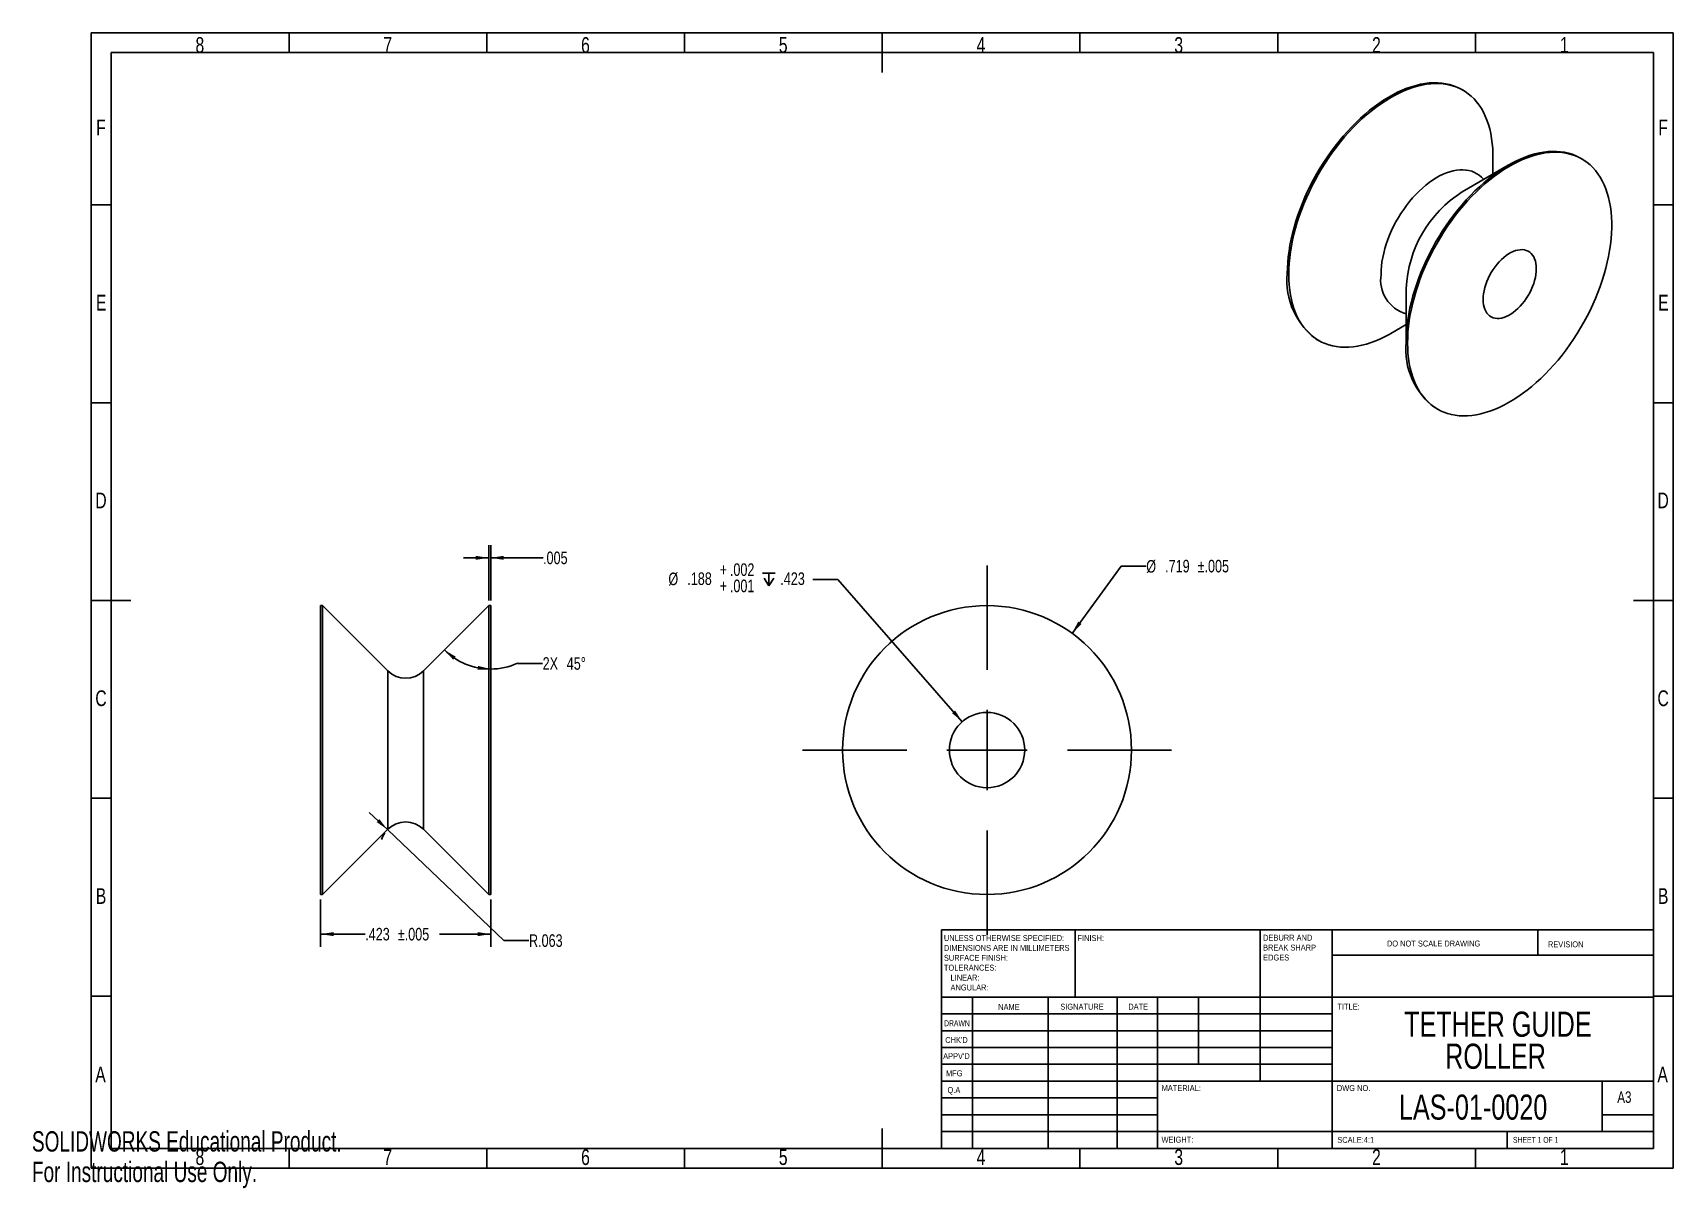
# Model space of a CAD drawing. Extents: x 0 to 16.3, y 0 to 11.5.
import ezdxf

# ---------------------------------------------------------------- set-up
doc = ezdxf.new("R2010")
doc.units = 0
doc.linetypes.add('SLD-SOLID', pattern=[0])
doc.layers.get('0').update_dxf_attribs({"linetype": 'CONTINUOUS'})
doc.styles.add('SLDTEXTSTYLE0', font='TXT', dxfattribs={"width": 0.75})
doc.styles.add('SLDTEXTSTYLE1', font='TXT', dxfattribs={"width": 0.686449})
doc.styles.add('SLDTEXTSTYLE2', font='TXT', dxfattribs={"width": 0.6875})
doc.styles.add('SLDTEXTSTYLE3', font='TXT', dxfattribs={"width": 0.7})
doc.dimstyles.new('SLDDIMSTYLE0', dxfattribs={"dimtxt": 0.125, "dimasz": 0.13, "dimexe": 0, "dimexo": 0.0625, "dimgap": 0.03125, "dimtad": 0, "dimtih": 1, "dimtoh": 1, "dimdec": 3, "dimlfac": 0.25, "dimrnd": 1e-09, "dimzin": 12, "dimtxsty": 'SLDTEXTSTYLE0', "dimsah": 1, "dimcen": 0, "dimazin": 3, "dimtfac": 1, "dimtdec": 3, "dimtofl": 0, "dimtmove": 0, "dimatfit": 3, "dimtolj": 1, "dimtzin": 12})
doc.dimstyles.new('SLDDIMSTYLE1', dxfattribs={"dimtxt": 0.125, "dimasz": 0.13, "dimexe": 0, "dimexo": 0.0625, "dimgap": 0.03125, "dimtad": 0, "dimtih": 1, "dimtoh": 1, "dimdec": 3, "dimlfac": 0.25, "dimrnd": 1e-09, "dimzin": 12, "dimtxsty": 'SLDTEXTSTYLE0', "dimsah": 1, "dimcen": 0.09, "dimazin": 3, "dimtfac": 1, "dimtdec": 3, "dimtmove": 0, "dimatfit": 3, "dimtolj": 1, "dimtzin": 12})
doc.dimstyles.new('SLDDIMSTYLE2', dxfattribs={"dimtxt": 0.125, "dimasz": 0.13, "dimexe": 0, "dimexo": 0.0625, "dimgap": 0.03125, "dimtad": 0, "dimtih": 1, "dimtoh": 1, "dimdec": 4, "dimlfac": 0.25, "dimzin": 12, "dimtxsty": 'SLDTEXTSTYLE0', "dimsah": 1, "dimcen": 0.09, "dimazin": 3, "dimtfac": 1, "dimtofl": 0, "dimtmove": 0, "dimatfit": 3, "dimtolj": 1, "dimtzin": 12})
doc.dimstyles.new('SLDDIMSTYLE3', dxfattribs={"dimtxt": 0.125, "dimasz": 0.13, "dimexe": 0, "dimexo": 0.0625, "dimgap": 0.03125, "dimtad": 0, "dimtih": 1, "dimtoh": 1, "dimdec": 3, "dimlfac": 0.25, "dimrnd": 1e-09, "dimzin": 12, "dimtxsty": 'SLDTEXTSTYLE0', "dimsah": 1, "dimcen": 0.09, "dimazin": 3, "dimtol": 1, "dimtp": 0.005, "dimtm": 0.005, "dimtfac": 1, "dimtdec": 3, "dimtofl": 0, "dimtmove": 0, "dimatfit": 3, "dimtolj": 1})
doc.dimstyles.new('SLDDIMSTYLE4', dxfattribs={"dimtxt": 0.125, "dimasz": 0.13, "dimexe": 0, "dimexo": 0.0625, "dimgap": 0.03125, "dimtad": 0, "dimtih": 1, "dimtoh": 1, "dimdec": 3, "dimlfac": 0.25, "dimrnd": 1e-09, "dimzin": 12, "dimtxsty": 'SLDTEXTSTYLE0', "dimsah": 1, "dimcen": 0, "dimazin": 3, "dimtol": 1, "dimtp": 0.005, "dimtm": 0.005, "dimtfac": 1, "dimtdec": 3, "dimtofl": 0, "dimtmove": 0, "dimatfit": 3, "dimtolj": 1})
doc.dimstyles.new('SLDDIMSTYLE5', dxfattribs={"dimtxt": 0.125, "dimasz": 0.13, "dimexe": 0, "dimexo": 0.0625, "dimgap": 0.03125, "dimtad": 0, "dimtih": 1, "dimtoh": 1, "dimdec": 3, "dimlfac": 0.25, "dimrnd": 1e-09, "dimzin": 12, "dimtxsty": 'SLDTEXTSTYLE0', "dimsah": 1, "dimcen": 0, "dimazin": 3, "dimtol": 1, "dimtp": 0.0019, "dimtm": -0.0012, "dimtfac": 1, "dimtdec": 3, "dimtofl": 0, "dimtmove": 0, "dimatfit": 3, "dimtolj": 1, "dimtzin": 12})

# ---------------------------------------------------------------- blocks, each defined once
blk = doc.blocks.new('SW_NOTE_0')
at = {"color": 0, "linetype": 'CONTINUOUS', "attachment_point": 1, "style": 'SLDTEXTSTYLE0'}
for s, insert, char_height in [('UNLESS OTHERWISE SPECIFIED:', (0, 0.076), 0.05906), ('SURFACE FINISH:', (0, -0.121), 0.05906), ('DIMENSIONS ARE IN MILLIMETERS', (0, -0.022), 0.05906), ('TOLERANCES:', (0, -0.219), 0.05906), ('LINEAR:', (0.066, -0.318), 0.0591), ('ANGULAR:', (0.066, -0.416), 0.0591)]:
    blk.add_mtext(s, dxfattribs=dict(at, insert=insert, char_height=char_height))
blk = doc.blocks.new('SW_NOTE_0_1')
at = {"color": 0, "linetype": 'CONTINUOUS', "attachment_point": 1, "style": 'SLDTEXTSTYLE0'}
for s, insert, char_height in [('DEBURR AND', (0, 0.076), 0.0591), ('BREAK SHARP', (0, -0.022), 0.05906), ('EDGES', (0, -0.121), 0.0591)]:
    blk.add_mtext(s, dxfattribs=dict(at, insert=insert, char_height=char_height))
blk = doc.blocks.new('SW_NOTE_0_2')
at = {"color": 0, "linetype": 'CONTINUOUS', "char_height": 0.25, "attachment_point": 2, "style": 'SLDTEXTSTYLE0'}
for s, insert in [('TETHER GUIDE', (1.086, 0.322)), ('ROLLER', (1.063, 0.003))]:
    blk.add_mtext(s, dxfattribs=dict(at, insert=insert))
blk = doc.blocks.new('_D')
at = {"color": 7, "linetype": 'SLD-SOLID'}
for p, q in [((3.539, 3.566), (3.358, 3.738)), ((3.539, 3.566), (4.698, 2.462)), ((4.698, 2.462), (4.948, 2.462))]:
    blk.add_line(p, q, dxfattribs=at)
blk.add_arc((3.72, 3.393), 0.25, 146.3099, 162.9508, dxfattribs=at)
blk.add_solid([(3.539, 3.566), (3.459, 3.67), (3.432, 3.641)], dxfattribs=at)
at = {"color": 7, "linetype": 'SLD-SOLID', "insert": (4.948, 2.524), "char_height": 0.125, "attachment_point": 1, "style": 'SLDTEXTSTYLE0'}
blk.add_mtext('R.063', dxfattribs=at)
blk = doc.blocks.new('_D_1')
at = {"color": 7, "linetype": 'SLD-SOLID'}
for p, q in [((4.547, 5.846), (4.547, 6.396)), ((4.567, 5.846), (4.567, 6.396)), ((4.547, 6.271), (4.297, 6.271)), ((4.567, 6.271), (5.088, 6.271))]:
    blk.add_line(p, q, dxfattribs=at)
for points in [[(4.547, 6.271), (4.417, 6.291), (4.417, 6.251)], [(4.567, 6.271), (4.697, 6.251), (4.697, 6.291)]]:
    blk.add_solid(points, dxfattribs=at)
at = {"color": 7, "linetype": 'SLD-SOLID', "insert": (5.088, 6.333), "char_height": 0.125, "attachment_point": 1, "style": 'SLDTEXTSTYLE0'}
blk.add_mtext('.005', dxfattribs=at)
blk = doc.blocks.new('_D_2')
at = {"color": 7, "linetype": 'SLD-SOLID'}
blk.add_line((4.834, 5.22), (5.084, 5.22), dxfattribs=at)
for start, end in [(225, 270), (270, 294.1435)]:
    blk.add_arc((4.567, 5.816), 0.652, start, end, dxfattribs=at)
for points in [[(4.106, 5.354), (4.194, 5.257), (4.219, 5.287)], [(4.567, 5.163), (4.44, 5.196), (4.436, 5.156)]]:
    blk.add_solid(points, dxfattribs=at)
at = {"color": 7, "linetype": 'SLD-SOLID', "char_height": 0.125, "attachment_point": 1, "style": 'SLDTEXTSTYLE0'}
for s, insert in [('2X', (5.084, 5.282)), ('45°', (5.324, 5.282))]:
    blk.add_mtext(s, dxfattribs=dict(at, insert=insert))
blk = doc.blocks.new('_D_3')
at = {"color": 7, "linetype": 'SLD-SOLID'}
for p, q in [((2.874, 2.87), (2.874, 2.401)), ((4.567, 2.87), (4.567, 2.401)), ((2.874, 2.526), (3.318, 2.526)), ((4.567, 2.526), (4.056, 2.526))]:
    blk.add_line(p, q, dxfattribs=at)
for points in [[(2.874, 2.526), (3.004, 2.506), (3.004, 2.546)], [(4.567, 2.526), (4.437, 2.546), (4.437, 2.506)]]:
    blk.add_solid(points, dxfattribs=at)
at = {"color": 7, "linetype": 'SLD-SOLID', "char_height": 0.125, "attachment_point": 1, "style": 'SLDTEXTSTYLE0'}
for s, insert in [('.423', (3.318, 2.588)), ('±.005', (3.642, 2.588))]:
    blk.add_mtext(s, dxfattribs=dict(at, insert=insert))
blk = doc.blocks.new('_D_4')
at = {"color": 7, "linetype": 'SLD-SOLID'}
for p, q in [((10.355, 5.519), (10.843, 6.188)), ((10.843, 6.188), (11.093, 6.188))]:
    blk.add_line(p, q, dxfattribs=at)
blk.add_solid([(10.355, 5.519), (10.448, 5.613), (10.415, 5.636)], dxfattribs=at)
at = {"color": 7, "linetype": 'SLD-SOLID', "char_height": 0.125, "attachment_point": 1, "style": 'SLDTEXTSTYLE0'}
for s, insert in [('%%c', (11.093, 6.249)), ('.719', (11.281, 6.251)), ('±.005', (11.604, 6.251))]:
    blk.add_mtext(s, dxfattribs=dict(at, insert=insert))
blk = doc.blocks.new('SW_SYMBOL_HOLE_DEPTH')
at = {"color": 0, "linetype": 'SLD-SOLID'}
for p, q in [((0, 34.4), (31.5, 34.4)), ((3.9, 21.9), (15.7, 3)), ((15.7, 34.4), (15.7, 3)), ((27.6, 21.9), (15.7, 3))]:
    blk.add_line(p, q, dxfattribs=at)
blk = doc.blocks.new('_D_5')
at = {"color": 7, "linetype": 'SLD-SOLID'}
for p, q in [((8.023, 6.054), (7.773, 6.054)), ((9.261, 4.64), (8.023, 6.054))]:
    blk.add_line(p, q, dxfattribs=at)
blk.add_solid([(9.261, 4.64), (9.19, 4.751), (9.16, 4.725)], dxfattribs=at)
at = {"color": 7, "linetype": 'SLD-SOLID', "xscale": 0.0040555664, "yscale": 0.0040555664, "zscale": 0.0040555664}
blk.add_blockref('SW_SYMBOL_HOLE_DEPTH', (7.272, 5.98), dxfattribs=at)
at = {"color": 7, "linetype": 'SLD-SOLID', "char_height": 0.125, "attachment_point": 1, "style": 'SLDTEXTSTYLE0'}
for s, insert in [('.002', (6.948, 6.216)), ('%%c', (6.336, 6.124)), ('.188', (6.524, 6.126)), ('+', (6.847, 6.216)), ('.001', (6.948, 6.054)), ('.423', (7.45, 6.126)), ('+', (6.847, 6.054))]:
    blk.add_mtext(s, dxfattribs=dict(at, insert=insert))
blk = doc.blocks.new('SW_CENTERMARKSYMBOL_0')
at = {"color": 0, "linetype": 'SLD-SOLID'}
for p, q in [((0, 0.8), (0, 1.838)), ((0, 0), (0, 0.4)), ((-0.8, 0), (-1.838, 0)), ((0, 0), (-0.4, 0)), ((0, 0), (0, -0.4)), ((0, 0), (0.4, 0)), ((0.8, 0), (1.838, 0)), ((0, -0.8), (0, -1.838))]:
    blk.add_line(p, q, dxfattribs=at)

msp = doc.modelspace()

# ---------------------------------------------------------------- linework, layer by layer
at = {"color": 7, "linetype": 'SLD-SOLID'}
for p, q in [((0.59055, 0.19685), (0.59055, 11.49606)), ((0.59055, 11.49606), (16.33858, 11.49606)), ((2.55906, 11.29921), (2.55906, 11.49606)), ((4.52756, 11.29921), (4.52756, 11.49606)), ((6.49606, 11.29921), (6.49606, 11.49606)), ((8.46457, 11.49606), (8.46457, 11.10236)), ((8.46457, 11.29921), (8.46457, 11.49606)), ((10.43307, 11.29921), (10.43307, 11.49606)), ((12.40157, 11.29921), (12.40157, 11.49606)), ((14.37008, 11.29921), (14.37008, 11.49606)), ((16.33858, 11.49606), (16.33858, 0.19685)), ((0.7874, 0.3937), (0.7874, 11.29921)), ((0.7874, 11.29921), (16.14173, 11.29921)), ((16.14173, 11.29921), (16.14173, 0.3937)), ((14.24667, 10.92377), (14.23253, 10.93194)), ((14.69651, 10.17777), (14.2372, 9.91253)), ((14.54448, 10.08998), (14.54448, 10.26554)), ((15.4296, 10.24088), (15.41546, 10.24905)), ((0.7874, 9.78346), (0.59055, 9.78346)), ((16.14173, 9.78346), (16.33858, 9.78346)), ((13.68011, 8.95299), (13.68009, 8.94748)), ((13.68009, 8.94748), (13.68009, 8.41708)), ((13.52806, 8.50485), (13.68009, 8.59264)), ((12.79497, 8.44174), (12.80911, 8.43357)), ((0.7874, 7.81496), (0.59055, 7.81496)), ((13.9779, 7.75885), (13.99204, 7.75068)), ((16.14173, 7.81496), (16.33858, 7.81496)), ((0.59055, 5.84646), (0.98425, 5.84646)), ((0.7874, 5.84646), (0.59055, 5.84646)), ((2.89402, 5.79555), (2.87402, 5.79555)), ((2.87402, 4.35787), (2.87402, 5.79555)), ((3.5437, 5.14587), (2.89402, 5.79555)), ((2.89402, 4.35787), (2.89402, 5.79555)), ((4.54693, 5.79555), (3.89725, 5.14587)), ((4.56693, 5.79555), (4.54693, 5.79555)), ((4.54693, 4.35787), (4.54693, 5.79555)), ((4.56693, 4.35787), (4.56693, 5.79555)), ((16.33858, 5.84646), (15.94488, 5.84646)), ((16.14173, 5.84646), (16.33858, 5.84646)), ((2.87402, 2.9202), (2.87402, 4.35787)), ((2.89402, 2.9202), (2.89402, 4.35787)), ((4.54693, 2.9202), (4.54693, 4.35787)), ((4.56693, 2.9202), (4.56693, 4.35787)), ((0.7874, 3.87795), (0.59055, 3.87795)), ((16.14173, 3.87795), (16.33858, 3.87795)), ((2.89402, 2.9202), (3.5437, 3.56988)), ((3.89725, 3.56988), (4.54693, 2.9202)), ((2.87402, 2.9202), (2.89402, 2.9202)), ((4.54693, 2.9202), (4.56693, 2.9202)), ((9.05512, 2.5689), (16.14173, 2.5689)), ((9.05512, 2.5689), (9.05512, 0.3937)), ((10.38583, 1.89961), (10.38583, 2.5689)), ((12.22835, 2.5689), (12.22835, 1.06299)), ((12.94488, 2.5689), (12.94488, 0.3937)), ((14.99213, 2.31791), (14.99213, 2.5689)), ((16.14173, 2.31791), (12.94488, 2.31791)), ((0.7874, 1.90945), (0.59055, 1.90945)), ((16.14173, 1.89961), (9.05512, 1.89961)), ((9.3622, 1.89961), (9.3622, 0.3937)), ((10.11775, 1.89961), (10.11775, 0.3937)), ((10.80311, 1.89961), (10.80311, 0.3937)), ((11.20472, 0.3937), (11.20472, 1.89961)), ((11.61417, 1.23031), (11.61417, 1.89961)), ((16.14173, 1.90945), (16.33858, 1.90945)), ((12.94488, 1.73228), (9.05512, 1.73228)), ((12.94488, 1.56496), (9.05512, 1.56496)), ((12.94488, 1.39764), (9.05512, 1.39764)), ((12.94488, 1.23031), (9.05512, 1.23031)), ((11.20472, 1.06299), (9.05512, 1.06299)), ((11.20472, 1.06299), (16.14173, 1.06299)), ((15.62992, 0.56102), (15.62992, 1.06299)), ((11.20472, 0.89567), (9.05512, 0.89567)), ((11.20472, 0.72835), (9.05512, 0.72835)), ((16.14173, 0.72835), (15.62992, 0.72835)), ((8.46457, 0.19685), (8.46457, 0.59055)), ((9.05512, 0.56102), (16.14173, 0.56102)), ((14.68504, 0.3937), (14.68504, 0.56102)), ((16.14173, 0.3937), (0.7874, 0.3937)), ((2.55906, 0.3937), (2.55906, 0.19685)), ((4.52756, 0.3937), (4.52756, 0.19685)), ((6.49606, 0.3937), (6.49606, 0.19685)), ((8.46457, 0.3937), (8.46457, 0.19685)), ((10.43307, 0.3937), (10.43307, 0.19685)), ((12.40157, 0.3937), (12.40157, 0.19685)), ((14.37008, 0.3937), (14.37008, 0.19685)), ((16.33858, 0.19685), (0.59055, 0.19685))]:
    msp.add_line(p, q, dxfattribs=at)
at = {"color": 8, "linetype": 'SLD-SOLID'}
for p, q in [((3.5437, 4.35787), (3.5437, 5.14587)), ((3.89725, 5.14587), (3.89725, 3.56988)), ((3.5437, 3.56988), (3.5437, 4.35787))]:
    msp.add_line(p, q, dxfattribs=at)
at = {"color": 7, "linetype": 'SLD-SOLID', "flags": 128}
for points in [[(12.49716, 9.09997), (12.49823, 9.15441), (12.50143, 9.20997), (12.50677, 9.26653), (12.51422, 9.32397), (12.52377, 9.38218), (12.53541, 9.44102), (12.5491, 9.50039), (12.56482, 9.56015), (12.58254, 9.62017), (12.60221, 9.68033), (12.62381, 9.74051), (12.64727, 9.80057), (12.67256, 9.8604), (12.69961, 9.91986), (12.72838, 9.97883), (12.7588, 10.03718), (12.7908, 10.0948), (12.82433, 10.15156), (12.85931, 10.20735), (12.89566, 10.26204), (12.93331, 10.31552), (12.97219, 10.36767), (13.0122, 10.4184), (13.05327, 10.46759), (13.0953, 10.51513), (13.13822, 10.56094), (13.18192, 10.6049), (13.22633, 10.64694), (13.27134, 10.68695), (13.31685, 10.72486), (13.36279, 10.76059), (13.40903, 10.79406), (13.4555, 10.8252), (13.5021, 10.85395), (13.54871, 10.88025), (13.59526, 10.90403), (13.64163, 10.92525), (13.68773, 10.94387), (13.73347, 10.95985), (13.77874, 10.97315), (13.82346, 10.98374), (13.86752, 10.99161), (13.91085, 10.99673), (13.95333, 10.9991), (13.9949, 10.99871), (14.03545, 10.99556), (14.0749, 10.98966), (14.11317, 10.98101), (14.15019, 10.96965), (14.18586, 10.95559), (14.22012, 10.93886), (14.23253, 10.93194)], [(12.5113, 9.09181), (12.51237, 9.14624), (12.51558, 9.2018), (12.52091, 9.25836), (12.52836, 9.31581), (12.53791, 9.37401), (12.54955, 9.43286), (12.56324, 9.49222), (12.57896, 9.55198), (12.59668, 9.612), (12.61636, 9.67217), (12.63795, 9.73235), (12.66141, 9.79241), (12.6867, 9.85223), (12.71375, 9.91169), (12.74252, 9.97066), (12.77294, 10.02902), (12.80495, 10.08664), (12.83847, 10.1434), (12.87345, 10.19918), (12.9098, 10.25387), (12.94746, 10.30735), (12.98633, 10.35951), (13.02634, 10.41024), (13.06741, 10.45942), (13.10945, 10.50697), (13.15236, 10.55277), (13.19607, 10.59674), (13.24047, 10.63877), (13.28548, 10.67879), (13.331, 10.7167), (13.37693, 10.75243), (13.42318, 10.7859), (13.46965, 10.81704), (13.51624, 10.84579), (13.56285, 10.87208), (13.6094, 10.89587), (13.65577, 10.91709), (13.70187, 10.93571), (13.74761, 10.95169), (13.79288, 10.96499), (13.8376, 10.97558), (13.88167, 10.98345), (13.92499, 10.98857), (13.96748, 10.99094), (14.00904, 10.99055), (14.04959, 10.9874), (14.08904, 10.98149), (14.12732, 10.97285), (14.16433, 10.96148), (14.2, 10.94742), (14.23426, 10.93069), (14.26704, 10.91133), (14.29826, 10.88937), (14.32786, 10.86487), (14.35578, 10.83787), (14.38196, 10.80844), (14.40634, 10.77663), (14.42887, 10.74251), (14.44951, 10.70615), (14.46821, 10.66764), (14.48494, 10.62704), (14.49965, 10.58445), (14.51231, 10.53995), (14.52291, 10.49364), (14.53142, 10.44562), (14.53781, 10.39599), (14.54208, 10.34484), (14.54422, 10.2923), (14.54448, 10.26554)], [(13.68009, 8.41708), (13.68116, 8.47152), (13.68436, 8.52708), (13.6897, 8.58364), (13.69715, 8.64108), (13.7067, 8.69929), (13.71834, 8.75813), (13.73203, 8.8175), (13.74775, 8.87726), (13.76547, 8.93728), (13.78514, 8.99744), (13.80673, 9.05762), (13.8302, 9.11768), (13.85548, 9.17751), (13.88254, 9.23697), (13.91131, 9.29594), (13.94173, 9.35429), (13.97373, 9.41191), (14.00726, 9.46867), (14.04224, 9.52446), (14.07859, 9.57915), (14.11624, 9.63263), (14.15512, 9.68478), (14.19513, 9.73551), (14.2362, 9.7847), (14.27823, 9.83224), (14.32115, 9.87805), (14.36485, 9.92201), (14.40926, 9.96405), (14.45426, 10.00406), (14.49978, 10.04197), (14.54571, 10.0777), (14.59196, 10.11117), (14.63843, 10.14231), (14.68502, 10.17106), (14.73164, 10.19736), (14.77818, 10.22114), (14.82456, 10.24236), (14.87066, 10.26098), (14.91639, 10.27696), (14.96167, 10.29026), (15.00639, 10.30085), (15.05045, 10.30872), (15.09377, 10.31384), (15.13626, 10.31621), (15.17782, 10.31582), (15.21837, 10.31267), (15.25783, 10.30677), (15.2961, 10.29812), (15.33311, 10.28676), (15.36879, 10.2727), (15.40305, 10.25597), (15.41546, 10.24905)], [(13.69423, 8.40892), (13.6953, 8.46335), (13.6985, 8.51891), (13.70384, 8.57547), (13.71129, 8.63292), (13.72084, 8.69112), (13.73248, 8.74997), (13.74617, 8.80933), (13.76189, 8.86909), (13.77961, 8.92911), (13.79928, 8.98928), (13.82088, 9.04946), (13.84434, 9.10952), (13.86963, 9.16934), (13.89668, 9.2288), (13.92545, 9.28777), (13.95587, 9.34613), (13.98787, 9.40375), (14.0214, 9.46051), (14.05638, 9.51629), (14.09273, 9.57098), (14.13038, 9.62446), (14.16926, 9.67662), (14.20927, 9.72735), (14.25034, 9.77653), (14.29237, 9.82408), (14.33529, 9.86988), (14.379, 9.91385), (14.4234, 9.95588), (14.46841, 9.9959), (14.51392, 10.03381), (14.55986, 10.06954), (14.6061, 10.10301), (14.65257, 10.13415), (14.69917, 10.1629), (14.74578, 10.18919), (14.79233, 10.21298), (14.8387, 10.2342), (14.8848, 10.25282), (14.93054, 10.2688), (14.97581, 10.2821), (15.02053, 10.29269), (15.06459, 10.30056), (15.10792, 10.30568), (15.1504, 10.30805), (15.19197, 10.30766), (15.23252, 10.3045), (15.27197, 10.2986), (15.31024, 10.28996), (15.34726, 10.27859), (15.38293, 10.26453), (15.41719, 10.2478), (15.44997, 10.22844), (15.48119, 10.20648), (15.51079, 10.18198), (15.53871, 10.15498), (15.56489, 10.12555), (15.58927, 10.09374), (15.6118, 10.05962), (15.63244, 10.02326), (15.65114, 9.98475), (15.66786, 9.94415), (15.68258, 9.90156), (15.69524, 9.85706), (15.70584, 9.81075), (15.71434, 9.76273), (15.72074, 9.7131), (15.72501, 9.66195), (15.72715, 9.60941), (15.72715, 9.55558), (15.72501, 9.50056), (15.72074, 9.44449), (15.71434, 9.38747), (15.70584, 9.32963), (15.69524, 9.27109), (15.68258, 9.21197), (15.66786, 9.15239), (15.65114, 9.09249), (15.63244, 9.03238), (15.6118, 8.97219), (15.58927, 8.91206), (15.56489, 8.8521), (15.53871, 8.79244), (15.51079, 8.73321), (15.48119, 8.67453), (15.44997, 8.61653), (15.41719, 8.55932), (15.38293, 8.50303), (15.34726, 8.44778), (15.31024, 8.39368), (15.27197, 8.34085), (15.23252, 8.2894), (15.19197, 8.23943), (15.1504, 8.19105), (15.10792, 8.14436), (15.06459, 8.09946), (15.02053, 8.05645), (14.97581, 8.01542), (14.93054, 7.97644), (14.8848, 7.93961), (14.8387, 7.90501), (14.79233, 7.87269), (14.74578, 7.84274), (14.69917, 7.81521), (14.65257, 7.79016), (14.6061, 7.76765), (14.55986, 7.74773), (14.51392, 7.73042), (14.46841, 7.71578), (14.4234, 7.70383), (14.379, 7.6946), (14.33529, 7.6881), (14.29237, 7.68436), (14.25034, 7.68337), (14.20927, 7.68514), (14.16926, 7.68967), (14.13038, 7.69694), (14.09273, 7.70695), (14.05638, 7.71967), (14.0214, 7.73507), (13.98787, 7.75312), (13.95587, 7.77378), (13.92545, 7.79702), (13.89668, 7.82277), (13.86963, 7.851), (13.84434, 7.88163), (13.82088, 7.9146), (13.79928, 7.94985), (13.77961, 7.98729), (13.76189, 8.02686), (13.74617, 8.06847), (13.73248, 8.11202), (13.72084, 8.15744), (13.71129, 8.20461), (13.70384, 8.25345), (13.6985, 8.30386), (13.6953, 8.35571), (13.69423, 8.40892)], [(14.44566, 8.84271), (14.44672, 8.87077), (14.44992, 8.89984), (14.45521, 8.92968), (14.46257, 8.96006), (14.47192, 8.99072), (14.48319, 9.02143), (14.4963, 9.05192), (14.51113, 9.08197), (14.52758, 9.11132), (14.54549, 9.13974), (14.56474, 9.167), (14.58517, 9.19288), (14.60661, 9.21718), (14.62888, 9.2397), (14.65182, 9.26025), (14.67523, 9.27867), (14.69893, 9.29481), (14.72272, 9.30854), (14.74642, 9.31976), (14.76983, 9.32837), (14.79276, 9.3343), (14.81504, 9.33751), (14.83648, 9.33796), (14.8569, 9.33566), (14.87615, 9.33062), (14.89407, 9.32289), (14.91051, 9.31252), (14.92534, 9.29961), (14.93845, 9.28424), (14.94973, 9.26656), (14.95908, 9.24669), (14.96643, 9.2248), (14.97173, 9.20107), (14.97492, 9.17569), (14.97599, 9.14886), (14.97492, 9.12079), (14.97173, 9.09172), (14.96643, 9.06188), (14.95908, 9.03151), (14.94973, 9.00084), (14.93845, 8.97014), (14.92534, 8.93964), (14.91051, 8.9096), (14.89407, 8.88025), (14.87615, 8.85182), (14.8569, 8.82456), (14.83648, 8.79868), (14.81504, 8.77438), (14.79276, 8.75187), (14.76983, 8.73132), (14.74642, 8.7129), (14.72272, 8.69676), (14.69893, 8.68302), (14.67523, 8.6718), (14.65182, 8.66319), (14.62888, 8.65726), (14.60661, 8.65406), (14.58517, 8.6536), (14.56474, 8.6559), (14.54549, 8.66094), (14.52758, 8.66868), (14.51113, 8.67904), (14.4963, 8.69196), (14.48319, 8.70732), (14.47192, 8.72501), (14.46257, 8.74487), (14.45521, 8.76676), (14.44992, 8.79049), (14.44672, 8.81587), (14.44566, 8.84271)], [(13.52806, 8.50485), (13.51624, 8.4981), (13.46965, 8.47305), (13.42318, 8.45054), (13.37693, 8.43062), (13.331, 8.41331), (13.28548, 8.39867), (13.24047, 8.38672), (13.19607, 8.37749), (13.15236, 8.37099), (13.10945, 8.36725), (13.06741, 8.36626), (13.02634, 8.36803), (12.98633, 8.37256), (12.94746, 8.37983), (12.9098, 8.38984), (12.87345, 8.40256), (12.83847, 8.41796), (12.80495, 8.43601), (12.77294, 8.45667), (12.74252, 8.47991), (12.71375, 8.50566), (12.6867, 8.53389), (12.66141, 8.56452), (12.63795, 8.59749), (12.61636, 8.63274), (12.59668, 8.67018), (12.57896, 8.70975), (12.56324, 8.75136), (12.54955, 8.79491), (12.53791, 8.84033), (12.52836, 8.8875), (12.52091, 8.93634), (12.51558, 8.98675), (12.51237, 9.0386), (12.5113, 9.09181)]]:
    msp.add_lwpolyline(points, dxfattribs=at)
at = {"color": 8, "linetype": 'SLD-SOLID', "flags": 128}
msp.add_lwpolyline([(13.43009, 9.09181), (13.43117, 9.13243), (13.4344, 9.17414), (13.43976, 9.21678), (13.44725, 9.26018), (13.45683, 9.30417), (13.46845, 9.34858), (13.48209, 9.39325), (13.49768, 9.43799), (13.51516, 9.48264), (13.53448, 9.52702), (13.55554, 9.57096), (13.57827, 9.6143), (13.60259, 9.65685), (13.62839, 9.69847), (13.65558, 9.73898), (13.68406, 9.77823), (13.71371, 9.81607), (13.74441, 9.85235), (13.77606, 9.88694), (13.80852, 9.91969), (13.84168, 9.95049), (13.8754, 9.9792), (13.90955, 10.00573), (13.944, 10.02997), (13.97862, 10.05182), (14.01327, 10.0712), (14.04783, 10.08804), (14.08215, 10.10227), (14.1161, 10.11383), (14.14955, 10.12269), (14.18238, 10.1288), (14.21445, 10.13214), (14.24564, 10.1327), (14.27583, 10.13048), (14.30491, 10.12549), (14.33275, 10.11774), (14.35927, 10.10726), (14.38434, 10.09411), (14.40787, 10.07831), (14.42978, 10.05995), (14.44998, 10.03909), (14.4521, 10.03663)], dxfattribs=at)
at = {"color": 7, "linetype": 'SLD-SOLID'}
for radius in [1.43768, 0.375]:
    msp.add_circle((9.50787, 4.35787), radius, dxfattribs=at)
at = {"color": 8, "linetype": 'SLD-SOLID'}
for centre, radius, start, end in [((14.88639, 8.89413), 1.20772, 122.516256, 177.206771), ((13.78045, 9.03911), 0.35431, 171.447062, 253.544321)]:
    msp.add_arc(centre, radius, start, end, dxfattribs=at)
at = {"color": 7, "linetype": 'SLD-SOLID'}
for centre, radius, start, end in [((13.2117, 9.02677), 0.71828, 174.150656, 234.537163), ((14.39463, 8.34388), 0.71828, 174.150656, 234.537163), ((3.72047, 5.32265), 0.25, 225, 315), ((3.72047, 3.3931), 0.25, 45, 135)]:
    msp.add_arc(centre, radius, start, end, dxfattribs=at)

# ---------------------------------------------------------------- block references
at = {"color": 7, "linetype": 'CONTINUOUS'}
for name, p in [('SW_CENTERMARKSYMBOL_0', (9.50787, 4.35787)), ('SW_NOTE_0', (9.07849, 2.44045)), ('SW_NOTE_0_1', (12.25627, 2.44368)), ('SW_NOTE_0_2', (13.50708, 1.43252))]:
    msp.add_blockref(name, p, dxfattribs=at)

# ---------------------------------------------------------------- texts
for s, insert, char_height, attachment_point, style in [('8', (1.67165, 11.45317), 0.15625, 2, 'SLDTEXTSTYLE0'), ('7', (3.54173, 11.45317), 0.15625, 2, 'SLDTEXTSTYLE0'), ('6', (5.51024, 11.45317), 0.15625, 2, 'SLDTEXTSTYLE0'), ('5', (7.47874, 11.45317), 0.15625, 2, 'SLDTEXTSTYLE0'), ('4', (9.44725, 11.45317), 0.15625, 2, 'SLDTEXTSTYLE0'), ('3', (11.41575, 11.45317), 0.15625, 2, 'SLDTEXTSTYLE0'), ('2', (13.38425, 11.45317), 0.15625, 2, 'SLDTEXTSTYLE0'), ('1', (15.25433, 11.45317), 0.15625, 2, 'SLDTEXTSTYLE0'), ('F', (0.68731, 10.63081), 0.15625, 2, 'SLDTEXTSTYLE0'), ('F', (16.23849, 10.63081), 0.15625, 2, 'SLDTEXTSTYLE0'), ('E', (0.68928, 8.88868), 0.15625, 2, 'SLDTEXTSTYLE0'), ('E', (16.24046, 8.88868), 0.15625, 2, 'SLDTEXTSTYLE0'), ('D', (0.68711, 6.92018), 0.15625, 2, 'SLDTEXTSTYLE0'), ('D', (16.23829, 6.92018), 0.15625, 2, 'SLDTEXTSTYLE0'), ('C', (0.68735, 4.95168), 0.15625, 2, 'SLDTEXTSTYLE0'), ('C', (16.23853, 4.95168), 0.15625, 2, 'SLDTEXTSTYLE0'), ('B', (0.68782, 2.98317), 0.15625, 2, 'SLDTEXTSTYLE0'), ('B', (16.239, 2.98317), 0.15625, 2, 'SLDTEXTSTYLE0'), ('FINISH:', (10.40832, 2.51651), 0.059055, 1, 'SLDTEXTSTYLE0'), ('DO NOT SCALE DRAWING', (13.48877, 2.46193), 0.0590551, 1, 'SLDTEXTSTYLE0'), ('REVISION', (15.09164, 2.45413), 0.059055, 1, 'SLDTEXTSTYLE0'), ('NAME', (9.61899, 1.83077), 0.059055, 1, 'SLDTEXTSTYLE0'), ('SIGNATURE', (10.23754, 1.83314), 0.059055, 1, 'SLDTEXTSTYLE0'), ('DATE', (10.91396, 1.83371), 0.059055, 1, 'SLDTEXTSTYLE0'), ('TITLE:', (12.99568, 1.83371), 0.059055, 1, 'SLDTEXTSTYLE0'), ('DRAWN', (9.08045, 1.66869), 0.059055, 1, 'SLDTEXTSTYLE1'), ("CHK'D", (9.0921, 1.50244), 0.059055, 1, 'SLDTEXTSTYLE0'), ("APPV'D", (9.07093, 1.34118), 0.059055, 1, 'SLDTEXTSTYLE0'), ('A', (0.68266, 1.20711), 0.15625, 2, 'SLDTEXTSTYLE0'), ('MFG', (9.09937, 1.16991), 0.059055, 1, 'SLDTEXTSTYLE0'), ('A', (16.23385, 1.20711), 0.15625, 2, 'SLDTEXTSTYLE0'), ('Q.A', (9.11453, 1.00412), 0.059055, 1, 'SLDTEXTSTYLE0'), ('MATERIAL:', (11.2459, 1.02307), 0.059055, 1, 'SLDTEXTSTYLE0'), ('DWG NO.', (12.99028, 1.02307), 0.059055, 1, 'SLDTEXTSTYLE0'), ('LAS-01-0020', (14.347, 0.92941), 0.25, 2, 'SLDTEXTSTYLE0'), ('A3', (15.78233, 0.96088), 0.114583, 1, 'SLDTEXTSTYLE0'), ('SOLIDWORKS Educational Product.', (0, 0.56419), 0.2022874, 1, 'SLDTEXTSTYLE3'), ('WEIGHT:', (11.2448, 0.50982), 0.059, 1, 'SLDTEXTSTYLE0'), ('SCALE:4:1', (12.99504, 0.50788), 0.059055, 1, 'SLDTEXTSTYLE0'), ('SHEET 1 OF 1', (14.74324, 0.50788), 0.0590551, 1, 'SLDTEXTSTYLE2'), ('8', (1.67165, 0.38475), 0.15625, 2, 'SLDTEXTSTYLE0'), ('7', (3.54173, 0.38475), 0.15625, 2, 'SLDTEXTSTYLE0'), ('6', (5.51024, 0.38475), 0.15625, 2, 'SLDTEXTSTYLE0'), ('5', (7.47874, 0.38475), 0.15625, 2, 'SLDTEXTSTYLE0'), ('4', (9.44725, 0.38475), 0.15625, 2, 'SLDTEXTSTYLE0'), ('3', (11.41575, 0.38475), 0.15625, 2, 'SLDTEXTSTYLE0'), ('2', (13.38425, 0.38475), 0.15625, 2, 'SLDTEXTSTYLE0'), ('1', (15.25433, 0.38475), 0.15625, 2, 'SLDTEXTSTYLE0'), ('For Instructional Use Only.', (0, 0.26076), 0.2022874, 1, 'SLDTEXTSTYLE3')]:
    msp.add_mtext(s, dxfattribs=dict(at, insert=insert, char_height=char_height, attachment_point=attachment_point, style=style))

# ---------------------------------------------------------------- dimensions: what is measured, and where the dimension line sits
at = {"color": 7, "linetype": 'SLD-SOLID'}
for base, p1, p2, dimstyle, picture, middle in [((4.54693, 6.27136), (4.56693, 5.79555), (4.54693, 5.79555), 'SLDDIMSTYLE1', '_D_1', (5.25003, 6.27136)), ((4.56693, 2.5265), (2.87402, 2.9202), (4.56693, 2.9202), 'SLDDIMSTYLE3', '_D_3', (3.6873, 2.5265))]:
    dim = msp.add_linear_dim(base=base, p1=p1, p2=p2, dimstyle=dimstyle, dxfattribs=at)
    dim.commit()
    dim.dimension.update_dxf_attribs({"geometry": picture, "text_midpoint": middle, "dimtype": 160})
dim = msp.add_diameter_dim_2p(p1=(9.754805, 4.075651), p2=(9.260943, 4.640097), text='<>{\\fGDT;x}.423', dimstyle='SLDDIMSTYLE5', dxfattribs=at)
dim.commit()
dim.dimension.update_dxf_attribs({"geometry": '_D_5', "text_midpoint": (7.054526, 6.054404), "dimtype": 163})
dim = msp.add_diameter_dim_2p(p1=(8.66073, 3.1963), p2=(10.35502, 5.51945), dimstyle='SLDDIMSTYLE4', dxfattribs=at)
dim.commit()
dim.dimension.update_dxf_attribs({"geometry": '_D_4', "text_midpoint": (11.55593, 6.18809), "dimtype": 163})
dim = msp.add_angular_dim_2l(base=(4.31738, 5.21308), line1=((4.56693, 2.9002), (4.56693, 5.81555)), line2=((4.56693, 5.81555), (3.72047, 4.96909)), text='2X <>', dimstyle='SLDDIMSTYLE2', dxfattribs=at)
dim.commit()
dim.dimension.update_dxf_attribs({"geometry": '_D_2', "text_midpoint": (4.83366, 5.22049), "dimtype": 162})
dim = msp.add_radius_dim(center=(3.7204724409, 3.3931001452), mpoint=(3.5394724117, 3.5655501072), dimstyle='SLDDIMSTYLE0', dxfattribs=at)
dim.commit()
dim.dimension.update_dxf_attribs({"geometry": '_D', "text_midpoint": (5.1603277492, 2.4616649616), "dimtype": 164})

doc.saveas('drawing.dxf')
